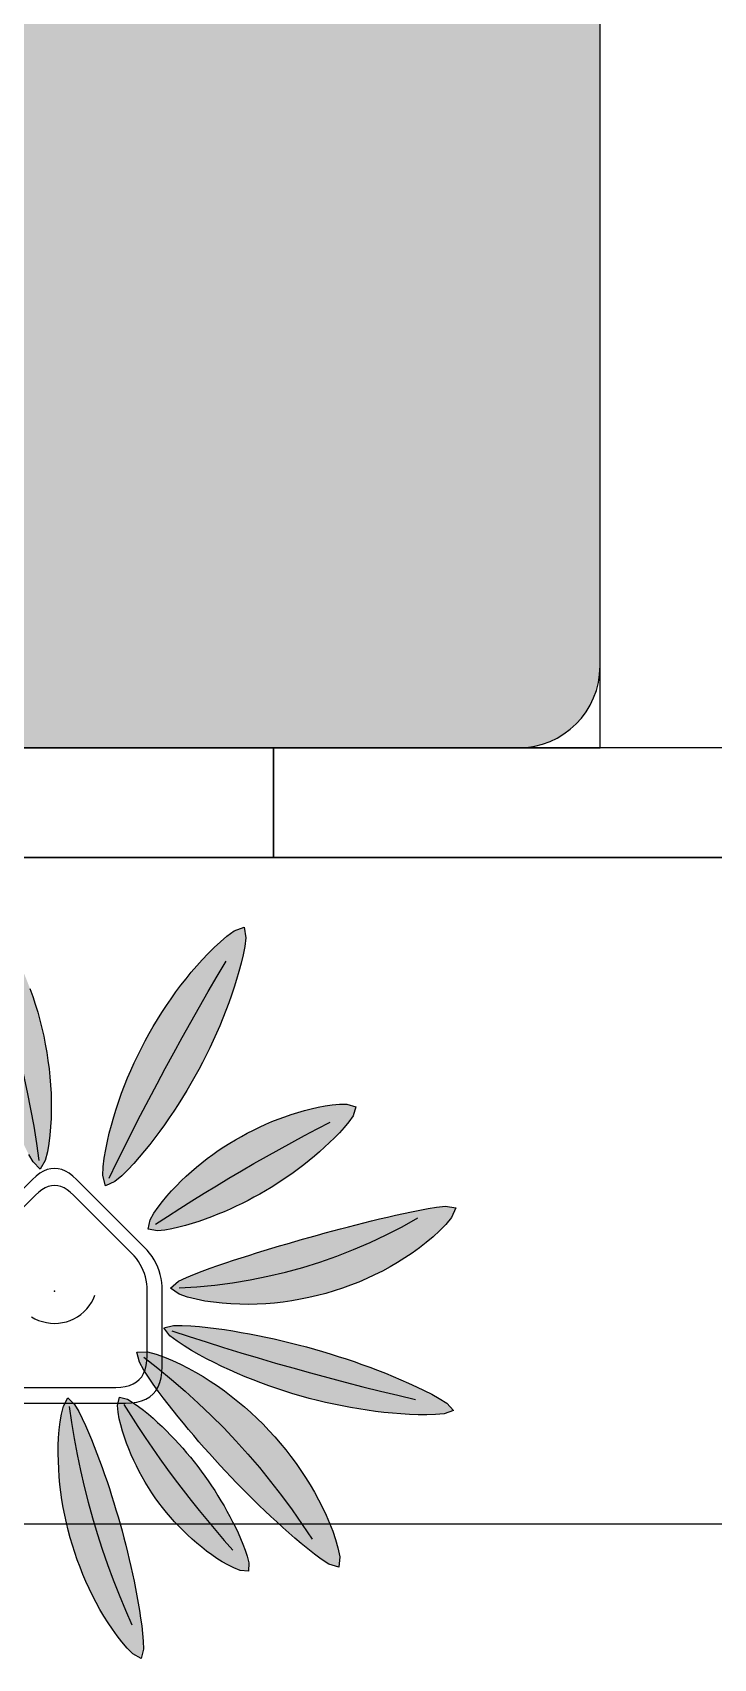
# Model space of a CAD drawing. Header units: millimetres. Extents: x 0 to 9858, y -456 to 6493.
# Drawn here: x 5037 to 5828, y -456 to 1430 of the extents above; entities that cross this region are included whole.
import ezdxf

# ---------------------------------------------------------------- set-up
doc = ezdxf.new("R2010")
doc.units = ezdxf.units.MM
for name, color, linetype, true_color in [('EH-PLANT-FILL', 9, 'Continuous', 0xa6e6bd), ('EH-PLANT-LEAVES', 103, 'Continuous', 0x4dcc7a), ('EH-PLANT-POT', 118, 'Continuous', 0x003b2b), ('EH-PLANT-STEMS', 37, 'Continuous', 0x8c5e36), ('Furniture', 37, 'Continuous', 0x75664f), ('FurnitureRefRec', 254, 'Continuous', 0xd5d5d5), ('PT Top Right', 96, 'Continuous', 0x007f00), ('Walls', 1, 'Continuous', 0xff0000)]:
    doc.layers.add(name, color=color, linetype=linetype, true_color=true_color)
for name, color, linetype in [('Furniture Stretch', 7, 'Continuous'), ('Rooms$Living Room', 7, 'Continuous'), ('Rooms$Terrace', 7, 'Continuous'), ('Windows', 7, 'Continuous')]:
    doc.layers.add(name, color=color, linetype=linetype)

# ---------------------------------------------------------------- blocks, each defined once
blk = doc.blocks.new('Zithoek')
at = {"layer": 'Furniture'}
blk.add_hatch(color=7, dxfattribs=at).paths.add_polyline_path([(1345.7, -723.3), (1345.6, -726.6), (1345.4, -729.9), (1345.2, -733.1), (1344.8, -736.4), (1344.3, -739.6), (1343.6, -742.8), (1342.9, -746), (1342.1, -749.2), (1341.1, -752.3), (1340.1, -755.4), (1338.9, -758.5), (1337.7, -761.5), (1336.3, -764.5), (1334.8, -767.4), (1333.3, -770.3), (1331.6, -773.1), (1329.8, -775.8), (1328, -778.5), (1326, -781.2), (1324, -783.7), (1321.9, -786.2), (1319.7, -788.6), (1317.4, -791), (1315, -793.2), (1312.5, -795.4), (1310, -797.5), (1307.4, -799.5), (1304.8, -801.4), (1302, -803.2), (1299.3, -804.9), (1296.4, -806.6), (1293.5, -808.1), (1290.6, -809.5), (1290.6, -1182.1), (1290.5, -1185.4), (1290.4, -1188.6), (1290.1, -1191.8), (1289.7, -1195.1), (1289.2, -1198.3), (1288.6, -1201.5), (1287.9, -1204.6), (1287.1, -1207.8), (1286.1, -1210.9), (1285.1, -1213.9), (1284, -1217), (1282.7, -1220), (1281.4, -1222.9), (1279.9, -1225.8), (1278.4, -1228.7), (1276.8, -1231.5), (1275, -1234.2), (1273.2, -1236.9), (1271.3, -1239.5), (1269.3, -1242.1), (1267.2, -1244.6), (1265, -1247), (1262.8, -1249.3), (1260.4, -1251.6), (1258, -1253.7), (1255.5, -1255.8), (1253, -1257.8), (1250.4, -1259.7), (1247.7, -1261.6), (1244.9, -1263.3), (1242.1, -1264.9), (1239.3, -1266.5), (1236.4, -1267.9), (1233.4, -1269.3), (1230.4, -1270.5), (1227.4, -1271.6), (1224.3, -1272.7), (1221.2, -1273.6), (1218.1, -1274.4), (1214.9, -1275.1), (1211.7, -1275.7), (1208.5, -1276.2), (1205.3, -1276.6), (1202.1, -1276.9), (1198.8, -1277.1), (1195.6, -1277.1), (-609.4, -1277.1), (-612.7, -1277.1), (-615.9, -1276.9), (-619.1, -1276.6), (-622.4, -1276.2), (-625.6, -1275.7), (-628.7, -1275.1), (-631.9, -1274.4), (-635, -1273.6), (-638.2, -1272.7), (-641.2, -1271.6), (-644.3, -1270.5), (-647.3, -1269.3), (-650.2, -1267.9), (-653.1, -1266.5), (-656, -1264.9), (-658.8, -1263.3), (-661.5, -1261.6), (-664.2, -1259.7), (-666.8, -1257.8), (-669.4, -1255.8), (-671.9, -1253.7), (-674.3, -1251.6), (-676.6, -1249.3), (-678.8, -1247), (-681, -1244.6), (-683.1, -1242.1), (-685.1, -1239.5), (-687, -1236.9), (-688.9, -1234.2), (-690.6, -1231.5), (-692.2, -1228.7), (-693.8, -1225.8), (-695.2, -1222.9), (-696.6, -1220), (-697.8, -1217), (-698.9, -1213.9), (-700, -1210.9), (-700.9, -1207.8), (-701.7, -1204.6), (-702.4, -1201.5), (-703, -1198.3), (-703.5, -1195.1), (-703.9, -1191.8), (-704.2, -1188.6), (-704.4, -1185.4), (-704.4, -1182.1), (-704.4, -818.3), (-775.7, -818.3), (-775.7, -1158.4), (-1345.7, -1158.4), (-1345.7, -588.4), (-1094.2, -588.4), (-1094.2, -160.9), (-1250.7, -160.9), (-1254, -160.8), (-1257.3, -160.6), (-1260.6, -160.4), (-1263.9, -160), (-1267.2, -159.4), (-1270.4, -158.8), (-1273.7, -158.1), (-1276.9, -157.2), (-1280, -156.2), (-1283.2, -155.1), (-1286.3, -154), (-1289.3, -152.7), (-1292.3, -151.3), (-1295.3, -149.8), (-1298.2, -148.1), (-1301, -146.4), (-1303.8, -144.6), (-1306.5, -142.7), (-1309.2, -140.7), (-1311.7, -138.6), (-1314.2, -136.5), (-1316.7, -134.2), (-1319, -131.9), (-1321.3, -129.4), (-1323.4, -126.9), (-1325.5, -124.4), (-1327.5, -121.7), (-1329.4, -119), (-1331.2, -116.2), (-1332.9, -113.4), (-1334.6, -110.5), (-1336.1, -107.5), (-1337.5, -104.5), (-1338.8, -101.5), (-1339.9, -98.4), (-1341, -95.2), (-1342, -92.1), (-1342.8, -88.9), (-1343.6, -85.6), (-1344.2, -82.4), (-1344.7, -79.1), (-1345.2, -75.8), (-1345.4, -72.5), (-1345.6, -69.2), (-1345.7, -65.9), (-1345.7, 599.1), (-1345.6, 602.4), (-1345.4, 605.6), (-1345.2, 608.8), (-1344.8, 612.1), (-1344.3, 615.3), (-1343.7, 618.5), (-1343, 621.6), (-1342.1, 624.8), (-1341.2, 627.9), (-1340.2, 630.9), (-1339, 634), (-1337.8, 637), (-1336.5, 639.9), (-1335, 642.8), (-1333.5, 645.7), (-1331.8, 648.5), (-1330.1, 651.2), (-1328.3, 653.9), (-1326.4, 656.5), (-1324.4, 659.1), (-1322.3, 661.6), (-1320.1, 664), (-1317.8, 666.3), (-1315.5, 668.6), (-1313.1, 670.7), (-1310.6, 672.8), (-1308.1, 674.8), (-1305.5, 676.7), (-1302.8, 678.6), (-1300, 680.3), (-1297.2, 681.9), (-1294.4, 683.5), (-1291.5, 684.9), (-1288.5, 686.3), (-1285.5, 687.5), (-1282.5, 688.6), (-1279.4, 689.7), (-1276.3, 690.6), (-1273.2, 691.4), (-1270, 692.1), (-1266.8, 692.7), (-1263.6, 693.2), (-1260.4, 693.6), (-1257.2, 693.9), (-1253.9, 694.1), (-1250.7, 694.1), (-1094.2, 694.1), (-1094.2, 1182.1), (-1094.2, 1185.4), (-1094, 1188.6), (-1093.7, 1191.8), (-1093.3, 1195.1), (-1092.9, 1198.3), (-1092.2, 1201.5), (-1091.5, 1204.6), (-1090.7, 1207.8), (-1089.8, 1210.9), (-1088.7, 1213.9), (-1087.6, 1217), (-1086.4, 1220), (-1085, 1222.9), (-1083.6, 1225.8), (-1082, 1228.7), (-1080.4, 1231.5), (-1078.7, 1234.2), (-1076.8, 1236.9), (-1074.9, 1239.5), (-1072.9, 1242.1), (-1070.8, 1244.6), (-1068.7, 1247), (-1066.4, 1249.3), (-1064.1, 1251.6), (-1061.7, 1253.7), (-1059.2, 1255.8), (-1056.6, 1257.8), (-1054, 1259.7), (-1051.3, 1261.6), (-1048.6, 1263.3), (-1045.8, 1264.9), (-1042.9, 1266.5), (-1040, 1267.9), (-1037.1, 1269.3), (-1034.1, 1270.5), (-1031, 1271.6), (-1028, 1272.7), (-1024.9, 1273.6), (-1021.7, 1274.4), (-1018.6, 1275.1), (-1015.4, 1275.7), (-1012.2, 1276.2), (-1008.9, 1276.6), (-1005.7, 1276.9), (-1002.5, 1277.1), (-999.2, 1277.1), (1250.7, 1277.1), (1253.9, 1277.1), (1257.2, 1276.9), (1260.4, 1276.6), (1263.6, 1276.2), (1266.8, 1275.7), (1270, 1275.1), (1273.2, 1274.4), (1276.3, 1273.6), (1279.4, 1272.7), (1282.5, 1271.6), (1285.5, 1270.5), (1288.5, 1269.3), (1291.5, 1267.9), (1294.4, 1266.5), (1297.2, 1264.9), (1300, 1263.3), (1302.8, 1261.6), (1305.5, 1259.7), (1308.1, 1257.8), (1310.6, 1255.8), (1313.1, 1253.7), (1315.5, 1251.6), (1317.8, 1249.3), (1320.1, 1247), (1322.3, 1244.6), (1324.4, 1242.1), (1326.4, 1239.5), (1328.3, 1236.9), (1330.1, 1234.2), (1331.8, 1231.5), (1333.5, 1228.7), (1335, 1225.8), (1336.5, 1222.9), (1337.8, 1220), (1339, 1217), (1340.2, 1213.9), (1341.2, 1210.9), (1342.1, 1207.8), (1343, 1204.6), (1343.7, 1201.5), (1344.3, 1198.3), (1344.8, 1195.1), (1345.2, 1191.8), (1345.4, 1188.6), (1345.6, 1185.4), (1345.7, 1182.1)], flags=0)
at = {"layer": 'Furniture', "color": 37, "true_color": 0x766750}
for points in [[(1250.7, 1277.1), (-999.2, 1277.1)], [(1345.7, 1182.1), (1345.7, -723.3)]]:
    blk.add_lwpolyline(points, dxfattribs=at)
blk.add_arc((1250.7, 1182.1), 95, 0, 90, dxfattribs=at)
at = {"layer": 'FurnitureRefRec'}
blk.add_lwpolyline([(-1345.7, -1277.1), (1345.7, -1277.1), (1345.7, 1277.1), (-1345.7, 1277.1)], close=True, dxfattribs=at)
blk = doc.blocks.new('EH_PLANT_SPIKY')
at = {"layer": 'EH-PLANT-FILL'}
for points in [[(-16.733, 141.383), (-24.965, 149.713), (-29.957, 158.381), (-34.285, 167.087), (-38.253, 175.802), (-41.98, 184.516), (-45.524, 193.226), (-48.922, 201.93), (-52.192, 210.629), (-55.35, 219.325), (-58.405, 228.018), (-61.362, 236.712), (-64.227, 245.409), (-67.001, 254.111), (-69.688, 262.82), (-72.29, 271.54), (-74.807, 280.272), (-77.241, 289.021), (-79.593, 297.788), (-81.863, 306.576), (-84.052, 315.389), (-86.162, 324.229), (-88.191, 333.099), (-90.141, 342.003), (-92.011, 350.943), (-93.8, 359.922), (-95.508, 368.945), (-97.13, 378.016), (-98.663, 387.14), (-100.1, 396.322), (-101.43, 405.57), (-102.633, 414.896), (-103.681, 424.316), (-104.519, 433.855), (-105.039, 443.564), (-104.962, 453.566), (-101.899, 464.869), (-91.758, 458.927), (-84.733, 451.632), (-78.435, 443.991), (-72.587, 436.13), (-67.079, 428.098), (-61.86, 419.925), (-56.898, 411.626), (-52.177, 403.214), (-47.685, 394.697), (-43.415, 386.082), (-39.364, 377.376), (-35.529, 368.583), (-31.909, 359.708), (-28.504, 350.757), (-25.313, 341.732), (-22.337, 332.638), (-19.577, 323.479), (-17.033, 314.258), (-14.707, 304.981), (-12.599, 295.65), (-10.711, 286.27), (-9.044, 276.843), (-7.6, 267.375), (-6.381, 257.869), (-5.389, 248.327), (-4.628, 238.755), (-4.102, 229.155), (-3.817, 219.53), (-3.784, 209.883), (-4.016, 200.217), (-4.534, 190.533), (-5.373, 180.831), (-6.592, 171.109), (-8.311, 161.358), (-10.833, 151.548)], [(58.96, 121.988), (56.112, 133.902), (56.556, 144.241), (57.743, 154.234), (59.375, 164.024), (61.333, 173.666), (63.557, 183.188), (66.013, 192.604), (68.68, 201.924), (71.545, 211.152), (74.597, 220.292), (77.832, 229.347), (81.243, 238.315), (84.828, 247.199), (88.585, 255.997), (92.512, 264.71), (96.607, 273.336), (100.87, 281.875), (105.299, 290.326), (109.895, 298.688), (114.656, 306.96), (119.582, 315.14), (124.674, 323.228), (129.93, 331.221), (135.353, 339.119), (140.942, 346.918), (146.701, 354.617), (152.632, 362.213), (158.74, 369.7), (165.033, 377.073), (171.523, 384.324), (178.23, 391.439), (185.184, 398.4), (192.442, 405.17), (200.114, 411.682), (208.486, 417.765), (219.989, 421.976), (221.882, 409.887), (220.681, 399.65), (218.818, 389.821), (216.578, 380.227), (214.072, 370.801), (211.355, 361.509), (208.461, 352.331), (205.407, 343.254), (202.205, 334.269), (198.864, 325.372), (195.389, 316.556), (191.783, 307.82), (188.047, 299.161), (184.183, 290.577), (180.193, 282.066), (176.075, 273.627), (171.83, 265.259), (167.458, 256.961), (162.958, 248.731), (158.329, 240.569), (153.572, 232.473), (148.684, 224.444), (143.665, 216.48), (138.513, 208.581), (133.225, 200.748), (127.798, 192.98), (122.229, 185.278), (116.51, 177.645), (110.633, 170.083), (104.583, 162.599), (98.34, 155.2), (91.87, 147.903), (85.112, 140.734), (77.949, 133.749), (70.081, 127.091)], [(108.701, 71.915), (111.046, 82.516), (115.368, 90.162), (120.144, 97.148), (125.194, 103.744), (130.446, 110.054), (135.863, 116.13), (141.423, 122.002), (147.114, 127.688), (152.927, 133.199), (158.854, 138.541), (164.891, 143.72), (171.035, 148.739), (177.283, 153.599), (183.632, 158.3), (190.08, 162.844), (196.627, 167.23), (203.27, 171.457), (210.008, 175.527), (216.839, 179.437), (223.763, 183.186), (230.779, 186.775), (237.884, 190.202), (245.079, 193.465), (252.363, 196.562), (259.735, 199.491), (267.196, 202.249), (274.747, 204.832), (282.388, 207.232), (290.123, 209.441), (297.958, 211.446), (305.901, 213.226), (313.968, 214.748), (322.187, 215.954), (330.614, 216.732), (339.397, 216.792), (349.801, 213.688), (346.427, 203.384), (341.453, 196.205), (336.143, 189.705), (330.647, 183.594), (325.019, 177.759), (319.289, 172.143), (313.472, 166.713), (307.576, 161.449), (301.608, 156.336), (295.57, 151.367), (289.465, 146.534), (283.293, 141.834), (277.054, 137.264), (270.748, 132.82), (264.375, 128.501), (257.934, 124.306), (251.424, 120.234), (244.844, 116.283), (238.193, 112.454), (231.47, 108.744), (224.672, 105.155), (217.8, 101.685), (210.852, 98.335), (203.824, 95.105), (196.717, 91.996), (189.526, 89.01), (182.248, 86.15), (174.879, 83.419), (167.412, 80.827), (159.839, 78.383), (152.146, 76.105), (144.311, 74.024), (136.299, 72.191), (128.037, 70.712), (119.345, 69.854)], [(134.482, 3.501), (143.778, 11.333), (153.076, 15.808), (162.315, 19.639), (171.498, 23.144), (180.629, 26.447), (189.711, 29.61), (198.75, 32.669), (207.749, 35.646), (216.713, 38.553), (225.645, 41.402), (234.552, 44.197), (243.436, 46.944), (252.303, 49.645), (261.156, 52.303), (270.002, 54.92), (278.843, 57.497), (287.686, 60.036), (296.534, 62.538), (305.391, 65.005), (314.264, 67.438), (323.155, 69.837), (332.07, 72.205), (341.014, 74.542), (349.992, 76.849), (359.008, 79.126), (368.068, 81.373), (377.178, 83.589), (386.346, 85.77), (395.58, 87.91), (404.89, 90.001), (414.292, 92.025), (423.808, 93.956), (433.473, 95.741), (443.357, 97.277), (453.625, 98.293), (465.639, 96.441), (460.794, 85.207), (454.078, 77.067), (446.857, 69.675), (439.301, 62.763), (431.479, 56.226), (423.432, 50.016), (415.184, 44.107), (406.755, 38.484), (398.157, 33.137), (389.402, 28.064), (380.502, 23.262), (371.464, 18.732), (362.299, 14.473), (353.014, 10.488), (343.617, 6.778), (334.117, 3.345), (324.521, 0.192), (314.837, -2.679), (305.074, -5.265), (295.239, -7.566), (285.34, -9.578), (275.385, -11.299), (265.382, -12.727), (255.339, -13.86), (245.264, -14.693), (235.164, -15.223), (225.049, -15.446), (214.925, -15.354), (204.8, -14.938), (194.682, -14.183), (184.579, -13.068), (174.499, -11.555), (164.448, -9.584), (154.436, -7.029), (144.466, -3.572)], [(126.7, -42.798), (137.891, -39.971), (148.145, -39.872), (158.192, -40.352), (168.118, -41.16), (177.957, -42.195), (187.728, -43.41), (197.441, -44.776), (207.104, -46.275), (216.72, -47.898), (226.294, -49.636), (235.827, -51.486), (245.322, -53.444), (254.781, -55.508), (264.204, -57.677), (273.594, -59.95), (282.951, -62.327), (292.277, -64.808), (301.572, -67.393), (310.838, -70.082), (320.074, -72.875), (329.284, -75.773), (338.466, -78.776), (347.622, -81.886), (356.753, -85.104), (365.859, -88.431), (374.941, -91.87), (383.998, -95.425), (393.031, -99.101), (402.039, -102.906), (411.019, -106.851), (419.969, -110.956), (428.883, -115.248), (437.75, -119.781), (446.549, -124.655), (455.219, -130.131), (463.252, -138.419), (452.354, -142.265), (442.107, -143.248), (431.998, -143.579), (421.971, -143.518), (412.003, -143.167), (402.083, -142.578), (392.206, -141.781), (382.369, -140.793), (372.57, -139.626), (362.808, -138.289), (353.083, -136.786), (343.396, -135.121), (333.748, -133.297), (324.138, -131.315), (314.567, -129.178), (305.037, -126.885), (295.549, -124.438), (286.103, -121.837), (276.701, -119.083), (267.343, -116.175), (258.032, -113.115), (248.767, -109.901), (239.551, -106.534), (230.385, -103.012), (221.269, -99.335), (212.207, -95.5), (203.201, -91.505), (194.252, -87.345), (185.365, -83.013), (176.544, -78.498), (167.796, -73.783), (159.133, -68.84), (150.572, -63.619), (142.148, -58.023), (133.948, -51.799)], [(95.636, -70.823), (107.881, -70.533), (118.003, -73.211), (127.643, -76.624), (136.986, -80.505), (146.103, -84.748), (155.025, -89.297), (163.771, -94.12), (172.348, -99.196), (180.761, -104.508), (189.011, -110.047), (197.098, -115.803), (205.019, -121.771), (212.772, -127.943), (220.355, -134.314), (227.763, -140.88), (234.994, -147.637), (242.044, -154.579), (248.908, -161.703), (255.583, -169.005), (262.065, -176.48), (268.351, -184.124), (274.435, -191.933), (280.314, -199.904), (285.983, -208.032), (291.437, -216.315), (296.67, -224.75), (301.675, -233.334), (306.444, -242.066), (310.966, -250.947), (315.226, -259.981), (319.202, -269.173), (322.859, -278.54), (326.141, -288.11), (328.937, -297.947), (330.969, -308.218), (329.904, -320.42), (318.304, -316.673), (309.645, -311.099), (301.598, -305.194), (293.884, -299.129), (286.394, -292.968), (279.072, -286.742), (271.885, -280.467), (264.812, -274.152), (257.84, -267.802), (250.957, -261.417), (244.158, -255), (237.436, -248.548), (230.786, -242.061), (224.205, -235.536), (217.689, -228.971), (211.235, -222.365), (204.84, -215.713), (198.502, -209.014), (192.217, -202.264), (185.984, -195.461), (179.799, -188.602), (173.66, -181.684), (167.565, -174.703), (161.511, -167.656), (155.498, -160.539), (149.524, -153.347), (143.588, -146.074), (137.691, -138.713), (131.836, -131.255), (126.029, -123.685), (120.279, -115.984), (114.604, -108.119), (109.04, -100.037), (103.656, -91.632), (98.641, -82.638)], [(15.595, -123.833), (23.312, -131.603), (28.028, -139.706), (32.133, -147.846), (35.908, -155.995), (39.463, -164.142), (42.853, -172.283), (46.111, -180.418), (49.257, -188.547), (52.302, -196.672), (55.255, -204.794), (58.123, -212.916), (60.908, -221.039), (63.615, -229.166), (66.246, -237.299), (68.801, -245.441), (71.284, -253.595), (73.693, -261.764), (76.031, -269.949), (78.299, -278.155), (80.496, -286.383), (82.625, -294.636), (84.684, -302.918), (86.675, -311.231), (88.597, -319.579), (90.449, -327.964), (92.232, -336.39), (93.941, -344.862), (95.573, -353.384), (97.123, -361.962), (98.578, -370.603), (99.924, -379.319), (101.133, -388.125), (102.155, -397.047), (102.891, -406.134), (103.085, -415.507), (100.545, -426.16), (90.954, -420.787), (84.226, -414.08), (78.169, -407.031), (72.528, -399.763), (67.203, -392.326), (62.147, -384.748), (57.333, -377.043), (52.743, -369.226), (48.368, -361.303), (44.202, -353.283), (40.242, -345.17), (36.485, -336.971), (32.931, -328.69), (29.58, -320.33), (26.431, -311.897), (23.486, -303.395), (20.745, -294.827), (18.209, -286.197), (15.879, -277.509), (13.756, -268.767), (11.842, -259.975), (10.137, -251.136), (8.644, -242.254), (7.365, -233.334), (6.301, -224.378), (5.456, -215.39), (4.835, -206.374), (4.443, -197.332), (4.289, -188.268), (4.387, -179.183), (4.755, -170.08), (5.427, -160.959), (6.457, -151.816), (7.956, -142.645), (10.206, -133.415)], [(75.247, -123.143), (84.647, -125.53), (91.375, -129.516), (97.529, -133.826), (103.356, -138.313), (108.953, -142.919), (114.37, -147.617), (119.637, -152.393), (124.771, -157.237), (129.783, -162.144), (134.683, -167.112), (139.475, -172.139), (144.165, -177.225), (148.755, -182.37), (153.248, -187.575), (157.647, -192.84), (161.952, -198.168), (166.165, -203.559), (170.287, -209.014), (174.321, -214.536), (178.267, -220.126), (182.125, -225.785), (185.898, -231.516), (189.584, -237.32), (193.186, -243.199), (196.702, -249.157), (200.132, -255.197), (203.475, -261.322), (206.727, -267.537), (209.883, -273.85), (212.935, -280.271), (215.87, -286.814), (218.665, -293.502), (221.279, -300.376), (223.63, -307.511), (225.505, -315.104), (225.077, -324.793), (215.386, -324.018), (208.049, -321.102), (201.239, -317.685), (194.745, -313.96), (188.483, -310.005), (182.413, -305.862), (176.513, -301.551), (170.769, -297.09), (165.174, -292.488), (159.723, -287.752), (154.413, -282.887), (149.242, -277.898), (144.21, -272.789), (139.317, -267.562), (134.564, -262.22), (129.951, -256.765), (125.48, -251.199), (121.151, -245.524), (116.967, -239.742), (112.928, -233.854), (109.036, -227.864), (105.293, -221.771), (101.7, -215.578), (98.261, -209.285), (94.977, -202.895), (91.852, -196.407), (88.89, -189.82), (86.098, -183.135), (83.484, -176.349), (81.06, -169.456), (78.844, -162.448), (76.865, -155.312), (75.173, -148.018), (73.866, -140.512), (73.192, -132.645)]]:
    blk.add_hatch(color=256, dxfattribs=at).paths.add_polyline_path(points, flags=0)
at = {"layer": 'EH-PLANT-LEAVES', "color": 103, "true_color": 0x4dcc7a}
blk.add_lwpolyline([(-28.504, 350.757), (-25.313, 341.732), (-22.337, 332.638), (-19.577, 323.479), (-17.033, 314.258), (-14.707, 304.981), (-12.599, 295.65), (-10.711, 286.27), (-9.044, 276.843), (-7.6, 267.375), (-6.381, 257.869), (-5.389, 248.327), (-4.628, 238.755), (-4.102, 229.155), (-3.817, 219.53), (-3.784, 209.883), (-4.016, 200.217), (-4.534, 190.533), (-5.373, 180.831), (-6.592, 171.109), (-8.311, 161.358), (-10.833, 151.548), (-16.733, 141.383), (-24.965, 149.713), (-29.957, 158.381)], dxfattribs=at)
for points in [[(58.96, 121.988), (56.112, 133.902), (56.556, 144.241), (57.743, 154.234), (59.375, 164.024), (61.333, 173.666), (63.557, 183.188), (66.013, 192.604), (68.68, 201.924), (71.545, 211.152), (74.597, 220.292), (77.832, 229.347), (81.243, 238.315), (84.828, 247.199), (88.585, 255.997), (92.512, 264.71), (96.607, 273.336), (100.87, 281.875), (105.299, 290.326), (109.895, 298.688), (114.656, 306.96), (119.582, 315.14), (124.674, 323.228), (129.93, 331.221), (135.353, 339.119), (140.942, 346.918), (146.701, 354.617), (152.632, 362.213), (158.74, 369.7), (165.033, 377.073), (171.523, 384.324), (178.23, 391.439), (185.184, 398.4), (192.442, 405.17), (200.114, 411.682), (208.486, 417.765), (219.989, 421.976), (221.882, 409.887), (220.681, 399.65), (218.818, 389.821), (216.578, 380.227), (214.072, 370.801), (211.355, 361.509), (208.461, 352.331), (205.407, 343.254), (202.205, 334.269), (198.864, 325.372), (195.389, 316.556), (191.783, 307.82), (188.047, 299.161), (184.183, 290.577), (180.193, 282.066), (176.075, 273.627), (171.83, 265.259), (167.458, 256.961), (162.958, 248.731), (158.329, 240.569), (153.572, 232.473), (148.684, 224.444), (143.665, 216.48), (138.513, 208.581), (133.225, 200.748), (127.798, 192.98), (122.229, 185.278), (116.51, 177.645), (110.633, 170.083), (104.583, 162.599), (98.34, 155.2), (91.87, 147.903), (85.112, 140.734), (77.949, 133.749), (70.081, 127.091)], [(108.701, 71.915), (111.046, 82.516), (115.368, 90.162), (120.144, 97.148), (125.194, 103.744), (130.446, 110.054), (135.863, 116.13), (141.423, 122.002), (147.114, 127.688), (152.927, 133.199), (158.854, 138.541), (164.891, 143.72), (171.035, 148.739), (177.283, 153.599), (183.632, 158.3), (190.08, 162.844), (196.627, 167.23), (203.27, 171.457), (210.008, 175.527), (216.839, 179.437), (223.763, 183.186), (230.779, 186.775), (237.884, 190.202), (245.079, 193.465), (252.363, 196.562), (259.735, 199.491), (267.196, 202.249), (274.747, 204.832), (282.388, 207.232), (290.123, 209.441), (297.958, 211.446), (305.901, 213.226), (313.968, 214.748), (322.187, 215.954), (330.614, 216.732), (339.397, 216.792), (349.801, 213.688), (346.427, 203.384), (341.453, 196.205), (336.143, 189.705), (330.647, 183.594), (325.019, 177.759), (319.289, 172.143), (313.472, 166.713), (307.576, 161.449), (301.608, 156.336), (295.57, 151.367), (289.465, 146.534), (283.293, 141.834), (277.054, 137.264), (270.748, 132.82), (264.375, 128.501), (257.934, 124.306), (251.424, 120.234), (244.844, 116.283), (238.193, 112.454), (231.47, 108.744), (224.672, 105.155), (217.8, 101.685), (210.852, 98.335), (203.824, 95.105), (196.717, 91.996), (189.526, 89.01), (182.248, 86.15), (174.879, 83.419), (167.412, 80.827), (159.839, 78.383), (152.146, 76.105), (144.311, 74.024), (136.299, 72.191), (128.037, 70.712), (119.345, 69.854)], [(134.482, 3.501), (143.778, 11.333), (153.076, 15.808), (162.315, 19.639), (171.498, 23.144), (180.629, 26.447), (189.711, 29.61), (198.75, 32.669), (207.749, 35.646), (216.713, 38.553), (225.645, 41.402), (234.552, 44.197), (243.436, 46.944), (252.303, 49.645), (261.156, 52.303), (270.002, 54.92), (278.843, 57.497), (287.686, 60.036), (296.534, 62.538), (305.391, 65.005), (314.264, 67.438), (323.155, 69.837), (332.07, 72.205), (341.014, 74.542), (349.992, 76.849), (359.008, 79.126), (368.068, 81.373), (377.178, 83.589), (386.346, 85.77), (395.58, 87.91), (404.89, 90.001), (414.292, 92.025), (423.808, 93.956), (433.473, 95.741), (443.357, 97.277), (453.625, 98.293), (465.639, 96.441), (460.794, 85.207), (454.078, 77.067), (446.857, 69.675), (439.301, 62.763), (431.479, 56.226), (423.432, 50.016), (415.184, 44.107), (406.755, 38.484), (398.157, 33.137), (389.402, 28.064), (380.502, 23.262), (371.464, 18.732), (362.299, 14.473), (353.014, 10.488), (343.617, 6.778), (334.117, 3.345), (324.521, 0.192), (314.837, -2.679), (305.074, -5.265), (295.239, -7.566), (285.34, -9.578), (275.385, -11.299), (265.382, -12.727), (255.339, -13.86), (245.264, -14.693), (235.164, -15.223), (225.049, -15.446), (214.925, -15.354), (204.8, -14.938), (194.682, -14.183), (184.579, -13.068), (174.499, -11.555), (164.448, -9.584), (154.436, -7.029), (144.466, -3.572)], [(126.7, -42.798), (137.891, -39.971), (148.145, -39.872), (158.192, -40.352), (168.118, -41.16), (177.957, -42.195), (187.728, -43.41), (197.441, -44.776), (207.104, -46.275), (216.72, -47.898), (226.294, -49.636), (235.827, -51.486), (245.322, -53.444), (254.781, -55.508), (264.204, -57.677), (273.594, -59.95), (282.951, -62.327), (292.277, -64.808), (301.572, -67.393), (310.838, -70.082), (320.074, -72.875), (329.284, -75.773), (338.466, -78.776), (347.622, -81.886), (356.753, -85.104), (365.859, -88.431), (374.941, -91.87), (383.998, -95.425), (393.031, -99.101), (402.039, -102.906), (411.019, -106.851), (419.969, -110.956), (428.883, -115.248), (437.75, -119.781), (446.549, -124.655), (455.219, -130.131), (463.252, -138.419), (452.354, -142.265), (442.107, -143.248), (431.998, -143.579), (421.971, -143.518), (412.003, -143.167), (402.083, -142.578), (392.206, -141.781), (382.369, -140.793), (372.57, -139.626), (362.808, -138.289), (353.083, -136.786), (343.396, -135.121), (333.748, -133.297), (324.138, -131.315), (314.567, -129.178), (305.037, -126.885), (295.549, -124.438), (286.103, -121.837), (276.701, -119.083), (267.343, -116.175), (258.032, -113.115), (248.767, -109.901), (239.551, -106.534), (230.385, -103.012), (221.269, -99.335), (212.207, -95.5), (203.201, -91.505), (194.252, -87.345), (185.365, -83.013), (176.544, -78.498), (167.796, -73.783), (159.133, -68.84), (150.572, -63.619), (142.148, -58.023), (133.948, -51.799)], [(95.636, -70.823), (107.881, -70.533), (118.003, -73.211), (127.643, -76.624), (136.986, -80.505), (146.103, -84.748), (155.025, -89.297), (163.771, -94.12), (172.348, -99.196), (180.761, -104.508), (189.011, -110.047), (197.098, -115.803), (205.019, -121.771), (212.772, -127.943), (220.355, -134.314), (227.763, -140.88), (234.994, -147.637), (242.044, -154.579), (248.908, -161.703), (255.583, -169.005), (262.065, -176.48), (268.351, -184.124), (274.435, -191.933), (280.314, -199.904), (285.983, -208.032), (291.437, -216.315), (296.67, -224.75), (301.675, -233.334), (306.444, -242.066), (310.966, -250.947), (315.226, -259.981), (319.202, -269.173), (322.859, -278.54), (326.141, -288.11), (328.937, -297.947), (330.969, -308.218), (329.904, -320.42), (318.304, -316.673), (309.645, -311.099), (301.598, -305.194), (293.884, -299.129), (286.394, -292.968), (279.072, -286.742), (271.885, -280.467), (264.812, -274.152), (257.84, -267.802), (250.957, -261.417), (244.158, -255), (237.436, -248.548), (230.786, -242.061), (224.205, -235.536), (217.689, -228.971), (211.235, -222.365), (204.84, -215.713), (198.502, -209.014), (192.217, -202.264), (185.984, -195.461), (179.799, -188.602), (173.66, -181.684), (167.565, -174.703), (161.511, -167.656), (155.498, -160.539), (149.524, -153.347), (143.588, -146.074), (137.691, -138.713), (131.836, -131.255), (126.029, -123.685), (120.279, -115.984), (114.604, -108.119), (109.04, -100.037), (103.656, -91.632), (98.641, -82.638)], [(15.595, -123.833), (23.312, -131.603), (28.028, -139.706), (32.133, -147.846), (35.908, -155.995), (39.463, -164.142), (42.853, -172.283), (46.111, -180.418), (49.257, -188.547), (52.302, -196.672), (55.255, -204.794), (58.123, -212.916), (60.908, -221.039), (63.615, -229.166), (66.246, -237.299), (68.801, -245.441), (71.284, -253.595), (73.693, -261.764), (76.031, -269.949), (78.299, -278.155), (80.496, -286.383), (82.625, -294.636), (84.684, -302.918), (86.675, -311.231), (88.597, -319.579), (90.449, -327.964), (92.232, -336.39), (93.941, -344.862), (95.573, -353.384), (97.123, -361.962), (98.578, -370.603), (99.924, -379.319), (101.133, -388.125), (102.155, -397.047), (102.891, -406.134), (103.085, -415.507), (100.545, -426.16), (90.954, -420.787), (84.226, -414.08), (78.169, -407.031), (72.528, -399.763), (67.203, -392.326), (62.147, -384.748), (57.333, -377.043), (52.743, -369.226), (48.368, -361.303), (44.202, -353.283), (40.242, -345.17), (36.485, -336.971), (32.931, -328.69), (29.58, -320.33), (26.431, -311.897), (23.486, -303.395), (20.745, -294.827), (18.209, -286.197), (15.879, -277.509), (13.756, -268.767), (11.842, -259.975), (10.137, -251.136), (8.644, -242.254), (7.365, -233.334), (6.301, -224.378), (5.456, -215.39), (4.835, -206.374), (4.443, -197.332), (4.289, -188.268), (4.387, -179.183), (4.755, -170.08), (5.427, -160.959), (6.457, -151.816), (7.956, -142.645), (10.206, -133.415)], [(75.247, -123.143), (84.647, -125.53), (91.375, -129.516), (97.529, -133.826), (103.356, -138.313), (108.953, -142.919), (114.37, -147.617), (119.637, -152.393), (124.771, -157.237), (129.783, -162.144), (134.683, -167.112), (139.475, -172.139), (144.165, -177.225), (148.755, -182.37), (153.248, -187.575), (157.647, -192.84), (161.952, -198.168), (166.165, -203.559), (170.287, -209.014), (174.321, -214.536), (178.267, -220.126), (182.125, -225.785), (185.898, -231.516), (189.584, -237.32), (193.186, -243.199), (196.702, -249.157), (200.132, -255.197), (203.475, -261.322), (206.727, -267.537), (209.883, -273.85), (212.935, -280.271), (215.87, -286.814), (218.665, -293.502), (221.279, -300.376), (223.63, -307.511), (225.505, -315.104), (225.077, -324.793), (215.386, -324.018), (208.049, -321.102), (201.239, -317.685), (194.745, -313.96), (188.483, -310.005), (182.413, -305.862), (176.513, -301.551), (170.769, -297.09), (165.174, -292.488), (159.723, -287.752), (154.413, -282.887), (149.242, -277.898), (144.21, -272.789), (139.317, -267.562), (134.564, -262.22), (129.951, -256.765), (125.48, -251.199), (121.151, -245.524), (116.967, -239.742), (112.928, -233.854), (109.036, -227.864), (105.293, -221.771), (101.7, -215.578), (98.261, -209.285), (94.977, -202.895), (91.852, -196.407), (88.89, -189.82), (86.098, -183.135), (83.484, -176.349), (81.06, -169.456), (78.844, -162.448), (76.865, -155.312), (75.173, -148.018), (73.866, -140.512), (73.192, -132.645)]]:
    blk.add_lwpolyline(points, close=True, dxfattribs=at)
at = {"layer": 'EH-PLANT-POT', "color": 118, "true_color": 0x003b2b}
for points in [[(-82.5, -130), (82.5, -130), (89.288, -129.705), (95.486, -128.819), (101.094, -127.344), (106.111, -125.278), (110.538, -122.622), (114.375, -119.375), (117.622, -115.538), (120.278, -111.111), (122.344, -106.094), (123.819, -100.486), (124.705, -94.288), (125, -87.5), (125, 0.25), (124.854, 5.148), (124.416, 9.925), (123.685, 14.58), (122.663, 19.115), (121.348, 23.529), (119.741, 27.822), (117.842, 31.993), (115.65, 36.044), (113.167, 39.974), (110.391, 43.782), (107.324, 47.47), (103.964, 51.036), (25.544, 129.456), (21.287, 133.358), (17.029, 136.551), (12.772, 139.035), (8.515, 140.809), (4.257, 141.873), (0, 142.228), (-4.257, 141.873), (-8.515, 140.809), (-12.772, 139.035), (-17.029, 136.551), (-21.287, 133.358), (-25.544, 129.456), (-103.964, 51.036)], [(-70.95, -111.8), (70.95, -111.8), (76.788, -111.546), (82.118, -110.785), (86.941, -109.516), (91.256, -107.739), (95.063, -105.455), (98.363, -102.662), (101.155, -99.363), (103.439, -95.556), (105.216, -91.241), (106.485, -86.418), (107.246, -81.088), (107.5, -75.25), (107.5, 0.215), (107.374, 4.427), (106.997, 8.535), (106.369, 12.539), (105.49, 16.439), (104.359, 20.235), (102.977, 23.927), (101.344, 27.514), (99.459, 30.998), (97.324, 34.377), (94.937, 37.653), (92.298, 40.824), (89.409, 43.891), (21.968, 111.332), (18.307, 114.688), (14.645, 117.434), (10.984, 119.57), (7.323, 121.096), (3.661, 122.011), (0, 122.316), (-3.661, 122.011), (-7.323, 121.096), (-10.984, 119.57), (-14.645, 117.434), (-18.307, 114.688), (-21.968, 111.332), (-89.409, 43.891)], [(-26.79, -29.717), (-22.716, -32.042), (-18.443, -33.974), (-14.006, -35.498), (-9.447, -36.599), (-4.804, -37.269), (-0.119, -37.5), (4.566, -37.291), (9.212, -36.644), (13.777, -35.565), (18.22, -34.062), (22.503, -32.15), (26.588, -29.844), (30.439, -27.167), (34.023, -24.14), (37.306, -20.79), (40.262, -17.148), (42.863, -13.244), (45.087, -9.115), (46.914, -4.794)]]:
    blk.add_lwpolyline(points, dxfattribs=at)
at = {"layer": 'EH-PLANT-STEMS', "color": 37, "true_color": 0x8c5e36}
for points in [[(-17.909, 151.314), (-20.662, 171.257), (-23.803, 191.143), (-27.328, 210.964), (-31.238, 230.713), (-35.53, 250.383), (-40.203, 269.965), (-45.255, 289.454), (-50.685, 308.84), (-56.489, 328.117), (-62.667, 347.278), (-69.215, 366.316), (-76.132, 385.223), (-83.414, 403.992), (-91.059, 422.616)], [(63.312, 130.992), (72.312, 149.337), (81.421, 167.629), (90.637, 185.866), (99.961, 204.05), (109.392, 222.178), (118.929, 240.25), (128.573, 258.265), (138.323, 276.223), (148.178, 294.124), (158.139, 311.966), (168.205, 329.749), (178.376, 347.472), (188.651, 365.135), (199.03, 382.737)], [(117.041, 77.433), (131.111, 86.593), (145.248, 95.65), (159.451, 104.602), (173.719, 113.45), (188.052, 122.192), (202.449, 130.829), (216.91, 139.36), (231.432, 147.784), (246.016, 156.102), (260.661, 164.311), (275.366, 172.413), (290.13, 180.406), (304.952, 188.291), (319.832, 196.067)], [(144.479, 3.761), (165.279, 5.019), (186.023, 6.993), (206.687, 9.679), (227.246, 13.075), (247.677, 17.176), (267.954, 21.977), (288.054, 27.473), (307.953, 33.658), (327.627, 40.524), (347.054, 48.062), (366.21, 56.265), (385.072, 65.122), (403.618, 74.622), (421.826, 84.755)], [(136.174, -45.998), (156.115, -52.583), (176.1, -59.033), (196.129, -65.346), (216.201, -71.523), (236.313, -77.563), (256.467, -83.467), (276.66, -89.233), (296.892, -94.862), (317.162, -100.353), (337.468, -105.706), (357.811, -110.92), (378.188, -115.997), (398.6, -120.934), (419.044, -125.733)], [(103.672, -76.774), (119.951, -89.47), (135.907, -102.569), (151.531, -116.062), (166.813, -129.941), (181.744, -144.197), (196.314, -158.821), (210.515, -173.804), (224.338, -189.138), (237.773, -204.811), (250.812, -220.816), (263.448, -237.141), (275.673, -253.776), (287.478, -270.711), (298.857, -287.936)], [(80.461, -131.676), (88.492, -144.455), (96.683, -157.132), (105.033, -169.704), (113.54, -182.171), (122.204, -194.529), (131.022, -206.778), (139.994, -218.914), (149.118, -230.937), (158.392, -242.844), (167.816, -254.633), (177.386, -266.303), (187.103, -277.852), (196.965, -289.277), (206.969, -300.578)], [(16.845, -133.755), (19.595, -152.461), (22.73, -171.108), (26.25, -189.685), (30.153, -208.185), (34.438, -226.602), (39.102, -244.925), (44.144, -263.148), (49.561, -281.264), (55.351, -299.263), (61.511, -317.139), (68.04, -334.884), (74.934, -352.491), (82.19, -369.951), (89.805, -387.257)]]:
    blk.add_lwpolyline(points, dxfattribs=at)

msp = doc.modelspace()

# ---------------------------------------------------------------- linework, layer by layer
at = {"layer": 'PT Top Right'}
for p in [(5317.3, 600), (5317.3, 473), (5063, -30)]:
    msp.add_point(p, dxfattribs=at)
at = {"layer": 'Rooms$Living Room'}
msp.add_lwpolyline([(6734.2, 600), (3142, 600), (3142, 4339.9), (2529.8, 4339.9), (2529.8, 6065.9), (5764.3, 6065.9), (5764.3, 5459.9), (7936.2, 5459.9), (7936.2, 4339.9), (6734.2, 4339.9)], close=True, dxfattribs=at)
at = {"layer": 'Rooms$Terrace'}
msp.add_lwpolyline([(3175, -300), (6701.2, -300), (6701.2, 473), (3175, 473)], close=True, dxfattribs=at)
at = {"layer": 'Walls'}
msp.add_lwpolyline([(4867.4, 473), (5317.3, 473), (5317.3, 600), (4867.4, 600)], close=True, dxfattribs=at)
at = {"layer": 'Windows'}
msp.add_lwpolyline([(5317.3, 473), (6492.2, 473), (6492.2, 600), (5317.3, 600)], close=True, dxfattribs=at)

# ---------------------------------------------------------------- block references
at = {"layer": 'Furniture', "rotation": 270}
msp.add_blockref('Zithoek', (4419.1, 1945.7), dxfattribs=at)
at = {"layer": 'Furniture Stretch'}
msp.add_blockref('EH_PLANT_SPIKY', (5063, -30), dxfattribs=at)

doc.saveas('drawing.dxf')
